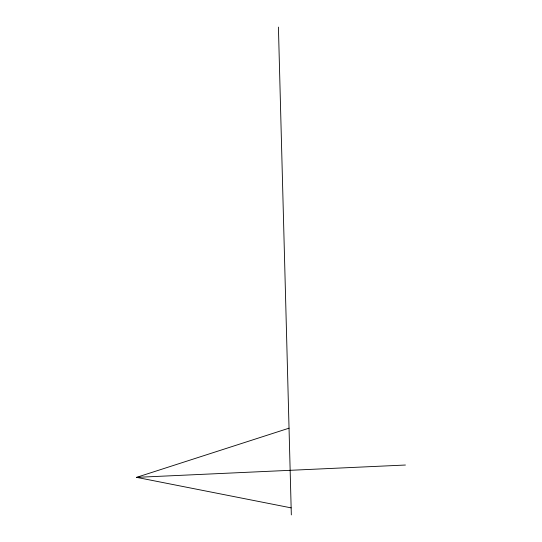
<?xml version="1.0" encoding="UTF-8"?>
<svg xmlns="http://www.w3.org/2000/svg" width="542" height="542" viewBox="0 0 542 542"><rect width="100%" height="100%" fill="white"/><g stroke="black" fill="none" stroke-linecap="round" stroke-linejoin="round"><path stroke-width="0.81" d="M291.142 507.874L136.57 477.353L289.035 428.18M136.57 477.353L405.43 465.029M278.419 27.1L291.332 514.9"/></g></svg>
